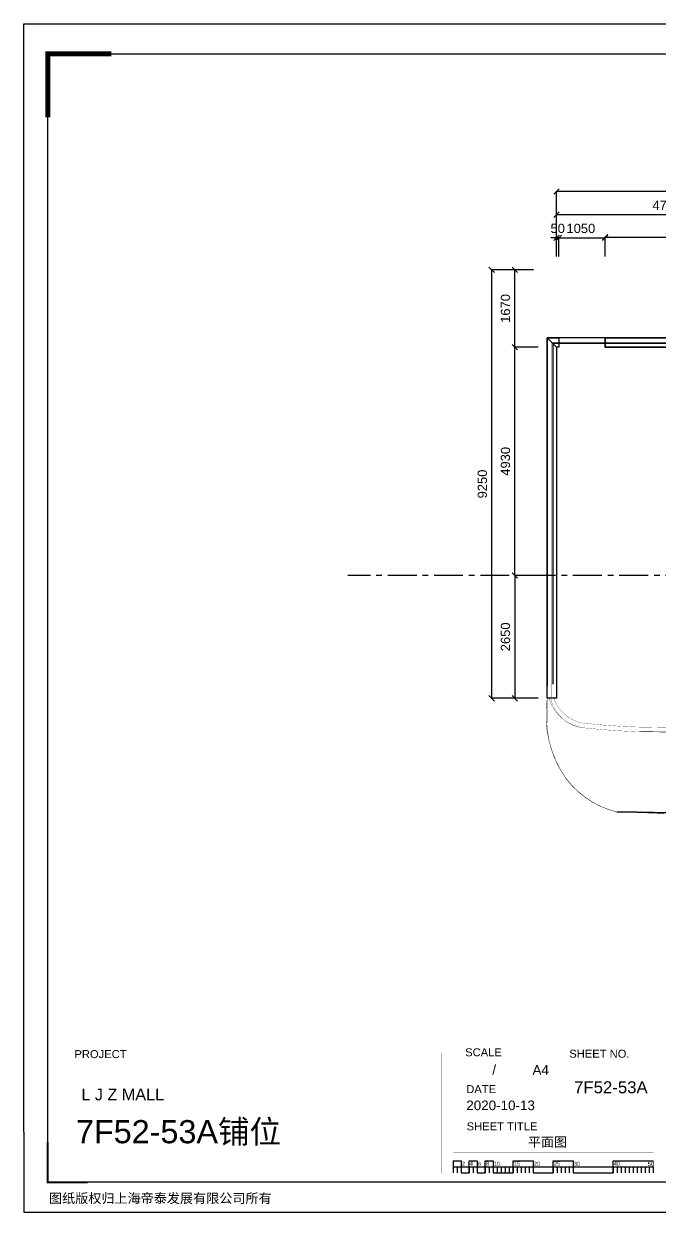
# Model space of a CAD drawing. Header units: inches. Extents: x -17552 to 18736, y -11730 to 13931.
# Drawn here: x -17552 to -3808, y -11730 to 13931 of the extents above; entities that cross this region are included whole.
import ezdxf
from ezdxf.enums import TextEntityAlignment as Align

# ---------------------------------------------------------------- set-up
doc = ezdxf.new("R2010")
doc.units = ezdxf.units.IN
doc.header["$MEASUREMENT"] = 0
for name, pattern in [('2016.12.15__七层平面布置图$0$CENTER', [50.8, 31.75, -6.35, 6.35, -6.35]), ('CENTER', [2, 1.25, -0.25, 0.25, -0.25]), ('DASH', [0.35, 0.25, -0.1]), ('DASHED2', [0.375, 0.25, -0.125])]:
    doc.linetypes.add(name, pattern=pattern)
for name, color, linetype in [('2016.12.15__七层平面布置图$0$I-地坪-示意线', 23, 'Continuous'), ('DIM', 3, 'Continuous'), ('I-Part-Glas-FhNw', 5, 'Continuous'), ('I-地坪-示意线', 1, 'Continuous'), ('L01', 2, 'Continuous'), ('L07-WAL', 2, 'Continuous'), ('L07-WALL', 2, 'Continuous'), ('墙体', 7, 'Continuous'), ('轴线', 10, 'CENTER')]:
    doc.layers.add(name, color=color, linetype=linetype)
doc.layers.add('I-Area-Rent', color=7, linetype='Continuous', true_color=0xff1414)
doc.styles.get("Standard").update_dxf_attribs({"font": 'arial.ttf'})
doc.dimstyles.new('DIM-200MM', dxfattribs={"dimtxt": 200, "dimasz": 120, "dimexe": 10, "dimexo": 100, "dimgap": 100, "dimtad": 1, "dimdec": 0, "dimrnd": 5, "dimzin": 1, "dimdsep": 46, "dimtxsty": 'Standard', "dimblk": 'OBLIQUE', "dimcen": 0.5, "dimdle": 1, "dimclrd": 256, "dimclre": 256, "dimclrt": 7, "dimaunit": 1, "dimadec": 0, "dimazin": 0, "dimtfac": 1, "dimtdec": 0, "dimtix": 1, "dimtmove": 2, "dimatfit": 3, "dimfxl": 500, "dimfxlon": 1, "dimtolj": 1, "dimtzin": 1, "dimarcsym": 0})

# ---------------------------------------------------------------- blocks, each defined once
blk = doc.blocks.new('_Oblique')
at = {"color": 0, "linetype": 'ByBlock', "lineweight": -2}
blk.add_line((-0.5, -0.5), (0.5, 0.5), dxfattribs=at)
blk = doc.blocks.new('*D8')
at = {"layer": 'DEFPOINTS', "color": 0, "transparency": 16777216}
for p in [(-6047, 9309), (-6047, 8809), (-5997, 8809)]:
    blk.add_point(p, dxfattribs=at)
at = {"layer": 'DIM', "lineweight": -2, "transparency": 16777216}
for p, q in [((-6047, 9309), (-6167, 9309)), ((-6047, 8909), (-6047, 9319)), ((-5997, 9309), (-6047, 9309)), ((-5997, 8909), (-5997, 9319)), ((-5997, 9309), (-5877, 9309))]:
    blk.add_line(p, q, dxfattribs=at)
at = {"layer": 'DIM', "lineweight": -2, "transparency": 16777216, "xscale": 120, "yscale": 120, "zscale": 120}
blk.add_blockref('_Oblique', (-6047, 9309), dxfattribs=at)
at = {"layer": 'DIM', "lineweight": -2, "transparency": 16777216, "xscale": 120, "yscale": 120, "zscale": 120, "rotation": 180}
blk.add_blockref('_Oblique', (-5997, 9309), dxfattribs=at)
at = {"layer": 'DIM', "color": 7, "transparency": 16777216, "insert": (-6022, 9511), "char_height": 200, "attachment_point": 5}
blk.add_mtext('\\A1;50', dxfattribs=at)
blk = doc.blocks.new('*D9')
at = {"layer": 'DEFPOINTS', "color": 0, "transparency": 16777216}
for p in [(-4997, 9309), (-6047, 8809), (-4997, 8809)]:
    blk.add_point(p, dxfattribs=at)
at = {"layer": 'DIM', "lineweight": -2, "transparency": 16777216}
for p, q in [((-6048, 9309), (-4996, 9309)), ((-6047, 8909), (-6047, 9319)), ((-4997, 8909), (-4997, 9319))]:
    blk.add_line(p, q, dxfattribs=at)
at = {"layer": 'DIM', "lineweight": -2, "transparency": 16777216, "xscale": 120, "yscale": 120, "zscale": 120, "rotation": 180}
blk.add_blockref('_Oblique', (-6047, 9309), dxfattribs=at)
at = {"layer": 'DIM', "lineweight": -2, "transparency": 16777216, "xscale": 120, "yscale": 120, "zscale": 120}
blk.add_blockref('_Oblique', (-4997, 9309), dxfattribs=at)
at = {"layer": 'DIM', "color": 7, "transparency": 16777216, "insert": (-5522, 9511), "char_height": 200, "attachment_point": 5}
blk.add_mtext('\\A1;1050', dxfattribs=at)
blk = doc.blocks.new('*D10')
at = {"layer": 'DEFPOINTS', "color": 0, "transparency": 16777216}
for p in [(-4997, 9319), (-4997, 8809), (3523, 8809)]:
    blk.add_point(p, dxfattribs=at)
at = {"layer": 'DIM', "lineweight": -2, "transparency": 16777216}
for p, q in [((3524, 9319), (-4998, 9319)), ((-4997, 8909), (-4997, 9329)), ((3523, 8909), (3523, 9329))]:
    blk.add_line(p, q, dxfattribs=at)
at = {"layer": 'DIM', "lineweight": -2, "transparency": 16777216, "xscale": 120, "yscale": 120, "zscale": 120, "rotation": 180}
blk.add_blockref('_Oblique', (-4997, 9319), dxfattribs=at)
at = {"layer": 'DIM', "lineweight": -2, "transparency": 16777216, "xscale": 120, "yscale": 120, "zscale": 120}
blk.add_blockref('_Oblique', (3523, 9319), dxfattribs=at)
at = {"layer": 'DIM', "color": 7, "transparency": 16777216, "insert": (-737, 9521), "char_height": 200, "attachment_point": 5}
blk.add_mtext('\\A1;8520', dxfattribs=at)
blk = doc.blocks.new('*D11')
at = {"layer": 'DEFPOINTS', "color": 0, "transparency": 16777216}
for p in [(-6047, 9809), (-6047, 8909), (-1287, 8909)]:
    blk.add_point(p, dxfattribs=at)
at = {"layer": 'DIM', "lineweight": -2, "transparency": 16777216}
for p, q in [((-1286, 9809), (-6048, 9809)), ((-6047, 9309), (-6047, 9819)), ((-1287, 9309), (-1287, 9819))]:
    blk.add_line(p, q, dxfattribs=at)
at = {"layer": 'DIM', "lineweight": -2, "transparency": 16777216, "xscale": 120, "yscale": 120, "zscale": 120, "rotation": 180}
blk.add_blockref('_Oblique', (-6047, 9809), dxfattribs=at)
at = {"layer": 'DIM', "lineweight": -2, "transparency": 16777216, "xscale": 120, "yscale": 120, "zscale": 120}
blk.add_blockref('_Oblique', (-1287, 9809), dxfattribs=at)
at = {"layer": 'DIM', "color": 7, "transparency": 16777216, "insert": (-3667, 10011), "char_height": 200, "attachment_point": 5}
blk.add_mtext('\\A1;4760', dxfattribs=at)
blk = doc.blocks.new('*D13')
at = {"layer": 'DEFPOINTS', "color": 0, "transparency": 16777216}
for p in [(-6047, 10309), (-6047, 9009), (7713, 9052)]:
    blk.add_point(p, dxfattribs=at)
at = {"layer": 'DIM', "lineweight": -2, "transparency": 16777216}
for p, q in [((7714, 10309), (-6048, 10309)), ((-6047, 9809), (-6047, 10319)), ((7713, 9809), (7713, 10319))]:
    blk.add_line(p, q, dxfattribs=at)
at = {"layer": 'DIM', "lineweight": -2, "transparency": 16777216, "xscale": 120, "yscale": 120, "zscale": 120, "rotation": 180}
blk.add_blockref('_Oblique', (-6047, 10309), dxfattribs=at)
at = {"layer": 'DIM', "lineweight": -2, "transparency": 16777216, "xscale": 120, "yscale": 120, "zscale": 120}
blk.add_blockref('_Oblique', (7713, 10309), dxfattribs=at)
at = {"layer": 'DIM', "color": 7, "transparency": 16777216, "insert": (833, 10511), "char_height": 200, "attachment_point": 5}
blk.add_mtext('\\A1;13760', dxfattribs=at)
blk = doc.blocks.new('*D14')
at = {"layer": 'DEFPOINTS', "color": 0, "transparency": 16777216}
for p in [(-6947, 8619), (-6447, 8619), (-6447, 6949)]:
    blk.add_point(p, dxfattribs=at)
at = {"layer": 'DIM', "lineweight": -2, "transparency": 16777216}
for p, q in [((-6547, 8619), (-6957, 8619)), ((-6947, 6948), (-6947, 8620)), ((-6547, 6949), (-6957, 6949))]:
    blk.add_line(p, q, dxfattribs=at)
at = {"layer": 'DIM', "lineweight": -2, "transparency": 16777216, "xscale": 120, "yscale": 120, "zscale": 120}
for p, rotation in [((-6947, 8619), 90), ((-6947, 6949), 270)]:
    blk.add_blockref('_Oblique', p, dxfattribs=dict(at, rotation=rotation))
at = {"layer": 'DIM', "color": 7, "transparency": 16777216, "insert": (-7149, 7784), "char_height": 200, "attachment_point": 5, "rotation": 90}
blk.add_mtext('\\A1;1670', dxfattribs=at)
blk = doc.blocks.new('*D22')
at = {"layer": 'DEFPOINTS', "color": 0, "transparency": 16777216}
for p in [(-6947, 6949), (-6047, 6949), (-6047, 2019)]:
    blk.add_point(p, dxfattribs=at)
at = {"layer": 'DIM', "lineweight": -2, "transparency": 16777216}
for p, q in [((-6447, 6949), (-6957, 6949)), ((-6947, 2018), (-6947, 6950)), ((-6447, 2019), (-6957, 2019))]:
    blk.add_line(p, q, dxfattribs=at)
at = {"layer": 'DIM', "lineweight": -2, "transparency": 16777216, "xscale": 120, "yscale": 120, "zscale": 120}
for p, rotation in [((-6947, 6949), 90), ((-6947, 2019), 270)]:
    blk.add_blockref('_Oblique', p, dxfattribs=dict(at, rotation=rotation))
at = {"layer": 'DIM', "color": 7, "transparency": 16777216, "insert": (-7150, 4484), "char_height": 200, "attachment_point": 5, "rotation": 90}
blk.add_mtext('\\A1;4930', dxfattribs=at)
blk = doc.blocks.new('*D23')
at = {"layer": 'DEFPOINTS', "color": 0, "transparency": 16777216}
for p in [(-6047, 2019), (-6947, -632), (-6047, -632)]:
    blk.add_point(p, dxfattribs=at)
at = {"layer": 'DIM', "lineweight": -2, "transparency": 16777216}
for p, q in [((-6447, 2019), (-6957, 2019)), ((-6947, 2020), (-6947, -633)), ((-6447, -632), (-6957, -632))]:
    blk.add_line(p, q, dxfattribs=at)
at = {"layer": 'DIM', "lineweight": -2, "transparency": 16777216, "xscale": 120, "yscale": 120, "zscale": 120}
for p, rotation in [((-6947, 2019), 90), ((-6947, -632), 270)]:
    blk.add_blockref('_Oblique', p, dxfattribs=dict(at, rotation=rotation))
at = {"layer": 'DIM', "color": 7, "transparency": 16777216, "insert": (-7149, 694), "char_height": 200, "attachment_point": 5, "rotation": 90}
blk.add_mtext('\\A1;2650', dxfattribs=at)
blk = doc.blocks.new('*D24')
at = {"layer": 'DEFPOINTS', "color": 0, "transparency": 16777216}
for p in [(-7447, 8619), (-6447, 8619), (-6147, -632)]:
    blk.add_point(p, dxfattribs=at)
at = {"layer": 'DIM', "lineweight": -2, "transparency": 16777216}
for p, q in [((-6947, 8619), (-7457, 8619)), ((-7447, -633), (-7447, 8620)), ((-6947, -632), (-7457, -632))]:
    blk.add_line(p, q, dxfattribs=at)
at = {"layer": 'DIM', "lineweight": -2, "transparency": 16777216, "xscale": 120, "yscale": 120, "zscale": 120}
for p, rotation in [((-7447, 8619), 90), ((-7447, -632), 270)]:
    blk.add_blockref('_Oblique', p, dxfattribs=dict(at, rotation=rotation))
at = {"layer": 'DIM', "color": 7, "transparency": 16777216, "insert": (-7649, 3994), "char_height": 200, "attachment_point": 5, "rotation": 90}
blk.add_mtext('\\A1;9250', dxfattribs=at)

msp = doc.modelspace()

# ---------------------------------------------------------------- linework, layer by layer
at = {"color": 8}
msp.add_line((-8277.2, -10748.5), (-3957.2, -10748.5), dxfattribs=at)
for points in [[(-17552.2, -10001.8), (-17552.2, 13931), (17007.8, 13931)], [(-17552.2, -10001.8), (-17552.2, -11729.8), (17007.8, -11729.8)], [(-8277.2, -10618.9), (-8277.2, -10878.1)], [(-8104.4, -10748.5), (-8104.4, -10878.1)], [(-6549.2, -10748.5), (-6549.2, -10878.1)], [(-6117.2, -10748.5), (-6117.2, -10878.1)], [(-3957.2, -10748.5), (-3957.2, -10878.1)]]:
    msp.add_lwpolyline(points)
for points, const_width in [([(-17033.8, 11910.8), (-17033.8, 13283), (-15661.5, 13283)], 103.7), ([(-15315, -8290.3), (-8523.6, -8290.3), (-8523.6, -10881.8), (-16833.8, -10881.8), (-16833.8, -8290.3), (-16544.1, -8290.3)], 4.32), ([(-7150.6, -8290.3), (-6160.4, -8290.3), (-6160.4, -8895.1), (-8277.2, -8895.1), (-8277.2, -8290.3), (-8061.2, -8290.3)], 4.32), ([(-6604.8, -8463.6), (-6604.8, -8848.8)], 4.32), ([(-4463.2, -8290.3), (-3957.2, -8290.3), (-3957.2, -9672.7), (-6030.8, -9672.7), (-6030.8, -8290.3), (-5858, -8290.3)], 4.32), ([(-7285.4, -9067.9), (-6160.4, -9067.9), (-6160.4, -9672.7), (-8277.2, -9672.7), (-8277.2, -9067.9), (-8061.2, -9067.9)], 4.32), ([(-6596.3, -9845.5), (-3957.2, -9845.5), (-3957.2, -10441.5), (-8277.2, -10441.5), (-8277.2, -9845.5), (-8061.2, -9845.5)], 4.32), ([(-17033.8, -10217.8), (-17033.8, -11081.8), (-16169.8, -11081.8)], 43.2), ([(-8104.4, -10618.9), (-8104.4, -10748.5)], 8.64), ([(-7931.6, -10618.9), (-7931.6, -10748.5)], 8.64), ([(-7758.8, -10618.9), (-7758.8, -10748.5)], 8.64), ([(-7586, -10618.9), (-7586, -10748.5)], 8.64), ([(-7413.2, -10618.9), (-7413.2, -10748.5)], 8.64), ([(-6981.2, -10618.9), (-6981.2, -10748.5)], 8.64), ([(-6549.2, -10618.9), (-6549.2, -10748.5)], 8.64), ([(-6117.2, -10618.9), (-6117.2, -10748.5)], 8.64), ([(-5685.2, -10618.9), (-5685.2, -10748.5)], 8.64), ([(-4821.2, -10618.9), (-4821.2, -10748.5)], 8.64), ([(-3957.2, -10618.9), (-3957.2, -10748.5)], 8.64)]:
    msp.add_lwpolyline(points, dxfattribs=dict(const_width=const_width))
msp.add_lwpolyline([(-17033.8, 13283), (18217.4, 13283), (18217.4, -11081.8), (-17033.8, -11081.8)], close=True)
for points in [[(-8277.2, -10618.9), (-8104.4, -10618.9), (-8104.4, -10878.1), (-7931.6, -10878.1), (-7931.6, -10618.9), (-7758.8, -10618.9), (-7758.8, -10878.1), (-7586, -10878.1), (-7586, -10618.9), (-7413.2, -10618.9), (-7413.2, -10878.1), (-6981.2, -10878.1), (-6981.2, -10618.9), (-6549.2, -10618.9), (-6549.2, -10878.1), (-6117.2, -10878.1), (-6117.2, -10618.9), (-5685.2, -10618.9), (-5685.2, -10878.1), (-4821.2, -10878.1), (-4821.2, -10618.9), (-3957.2, -10618.9)], [(-8190.8, -10748.5), (-8190.8, -10878.1)], [(-7931.6, -10748.5), (-7931.6, -10878.1)], [(-7845.2, -10748.5), (-7845.2, -10878.1)], [(-7758.8, -10748.5), (-7758.8, -10878.1)], [(-7586, -10748.5), (-7586, -10878.1)], [(-7499.6, -10748.5), (-7499.6, -10878.1)], [(-7413.2, -10748.5), (-7413.2, -10878.1)], [(-7326.8, -10748.5), (-7326.8, -10878.1)], [(-7240.4, -10748.5), (-7240.4, -10878.1)], [(-7154, -10748.5), (-7154, -10878.1)], [(-7067.6, -10748.5), (-7067.6, -10878.1)], [(-6981.2, -10748.5), (-6981.2, -10878.1)], [(-6894.8, -10748.5), (-6894.8, -10878.1)], [(-6808.4, -10748.5), (-6808.4, -10878.1)], [(-6722, -10748.5), (-6722, -10878.1)], [(-6635.6, -10748.5), (-6635.6, -10878.1)], [(-6030.8, -10748.5), (-6030.8, -10878.1)], [(-5944.4, -10748.5), (-5944.4, -10878.1)], [(-5858, -10748.5), (-5858, -10878.1)], [(-5771.6, -10748.5), (-5771.6, -10878.1)], [(-5685.2, -10748.5), (-5685.2, -10878.1)], [(-4821.2, -10748.5), (-4821.2, -10878.1)], [(-4734.8, -10748.5), (-4734.8, -10878.1)], [(-4648.4, -10748.5), (-4648.4, -10878.1)], [(-4562, -10748.5), (-4562, -10878.1)], [(-4475.6, -10748.5), (-4475.6, -10878.1)], [(-4389.2, -10748.5), (-4389.2, -10878.1)], [(-4302.8, -10748.5), (-4302.8, -10878.1)], [(-4216.4, -10748.5), (-4216.4, -10878.1)], [(-4130, -10748.5), (-4130, -10878.1)], [(-4043.6, -10748.5), (-4043.6, -10878.1)]]:
    msp.add_lwpolyline(points, dxfattribs=at)
at = {"layer": '2016.12.15__七层平面布置图$0$I-地坪-示意线', "linetype": '2016.12.15__七层平面布置图$0$CENTER'}
msp.add_lwpolyline([(-4745.2, -3088.5, -0.0072466), (-1578.2, -3178.3, 0.0485959), (9276.8, -2413.3, 0.0485959)], format="xyb", dxfattribs=at)
at = {"layer": 'DEFPOINTS'}
msp.add_lwpolyline([(-6047.4, 6949.3), (-6247.4, 7149.3)], dxfattribs=at)
at = {"layer": 'I-Area-Rent', "color": 7, "linetype": 'DASH', "ltscale": 150, "const_width": 5}
msp.add_lwpolyline([(7805.5, -538.7), (7501.1, -618.1, -0.0075484), (5537.3, -953.5), (3778.9, -1240.2, -0.0158119), (1918.4, -1369.2), (1918.4, -1369.1, -0.0107593), (-781, -1416.2, 0.0146282), (-4343.7, -1352.6, -0.0176595), (-5418, -1275.1, -0.3394044), (-6174.6, -631.7), (-6247.4, -631.7), (-6247.4, -1151.9, 0.3423729), (-4745.2, -3088.5, 0.0170779), (1922.6, -3162.8, 0.0263302), (7805.5, -2642)], format="xyb", close=True, dxfattribs=at)
at = {"layer": 'I-Part-Glas-FhNw', "color": 7, "linetype": 'DASHED2', "ltscale": 75, "const_width": 5}
for points in [[(7292.8, -687, -0.0268673), (5086.1, -1071.6, -0.0142665), (2901.2, -1302.7, 0.001867), (1918.4, -1369.3, 0.0019474), (-528.8, -1416.7, -0.0009837), (-4343.7, -1352.6, -0.0175681), (-5418, -1275.1, -0.3082915), (-6211.3, -631.7, -31.9284403)], [(7270.3, -589.5, -0.0268763), (5073.5, -972.4, -0.0142672), (2894.2, -1203, 0.0018605), (1914, -1269.3, 0.0019437), (-529.2, -1316.7, -0.0009829), (-4341, -1252.6, -0.0175733), (-5408.5, -1175.5, -0.3086841), (-6115.5, -603, -0.3086841)]]:
    msp.add_lwpolyline(points, format="xyb", dxfattribs=at)
at = {"layer": 'I-地坪-示意线', "color": 8, "linetype": 'CENTER'}
msp.add_lwpolyline([(-4745.2, -3088.5, -0.0072466), (-1578.2, -3178.3, 0.0485959), (9276.8, -2413.3, 0.0485959)], format="xyb", dxfattribs=at)
at = {"layer": 'L01', "color": 7}
for p, q in [((3412.6, 7149.3), (-6247.4, 7149.3)), ((3532.6, 7029.3), (-6127.4, 7029.3))]:
    msp.add_line(p, q, dxfattribs=at)
at = {"layer": 'L07-WAL', "color": 7}
for points in [[(-5997.4, 7149.3), (-5997.4, 6949.3), (-6047.4, 6949.3), (-6047.4, -631.7), (-6247.4, -631.7), (-6247.4, 7149.3)], [(-4997.4, 7149.3), (3322.7, 7149.3), (3322.7, 6949.3), (-4997.4, 6949.3)]]:
    msp.add_lwpolyline(points, close=True, dxfattribs=at)
at = {"layer": 'L07-WALL', "color": 3, "const_width": 10}
msp.add_lwpolyline([(7805.7, 8719.3), (3422.6, 8719.3), (3422.6, 7049.3), (-6147.4, 7049.3), (-6147.4, -631.7), (-6247.4, -631.7, 0.1945176), (-5832.7, -2381.1, 0.168769), (-4745.2, -3088.5, -0.0072466), (-1578.2, -3178.3, 0.0156011), (1922.7, -3162.8), (1922.7, -3162.8, 0.0088594), (3908.2, -3056.7, -0.0034117), (4694.8, -3000.6), (6252.9, -2845.8, 0.0034877), (7805.5, -2642)], format="xyb", close=True, dxfattribs=at)
at = {"layer": 'L07-WALL', "color": 7, "lineweight": -3}
msp.add_lwpolyline([(-6247.4, 7149.3), (-5997.4, 7149.3), (-5997.4, 6949.3), (-6047.4, 6949.3), (-6047.4, -631.7), (-6247.4, -631.7)], close=True, dxfattribs=at)
at = {"layer": 'L07-WALL', "color": 7}
msp.add_lwpolyline([(1822.6, 6949.3), (1822.6, 7149.3), (-4997.4, 7149.3), (-4997.4, 6949.3)], close=True, dxfattribs=at)
at = {"layer": '墙体'}
for p, q in [((-6247.4, 7149.3), (-6247.4, -374.6)), ((-6127.4, 7029.3), (-6127.4, -330.1))]:
    msp.add_line(p, q, dxfattribs=at)
at = {"layer": '轴线', "ltscale": 500}
msp.add_line((10932.6, 2019.3), (-10554.9, 2019.3), dxfattribs=at)

# ---------------------------------------------------------------- texts
for s, height, p in [('SCALE', 172.8, (-8020.2, -8362.7)), ('PROJECT', 172.8, (-16458.3, -8402.1)), ('SHEET NO.', 172.8, (-5772.5, -8393.5)), ('A4', 207.36, (-6566.1, -8760.9)), ('DATE', 172.8, (-7996.5, -9158.1)), ('SHEET TITLE', 172.8, (-7988.8, -9961.8)), ('2', 86.4, (-8092.6, -10725.7)), ('4', 86.4, (-7919.8, -10725.7)), ('6', 86.4, (-7747, -10725.7)), ('8', 86.4, (-7574.2, -10725.7)), ('10', 86.4, (-7401.4, -10725.7)), ('15', 86.4, (-6969.4, -10725.7)), ('20', 86.4, (-6537.4, -10725.7)), ('25', 86.4, (-6105.4, -10725.7)), ('30', 86.4, (-5673.4, -10725.7)), ('40', 86.4, (-4809.4, -10725.7)), ('50', 86.4, (-4078.1, -10728.8)), ('图纸版权归上海帝泰发展有限公司所有', 207.36, (-17007.3, -11532))]:
    msp.add_text(s, height=height).set_placement(p)
at = {"insert": (-16308.1, -9062.6), "char_height": 250, "attachment_point": 1}
msp.add_mtext_dynamic_manual_height_columns('L J Z MALL', width=6808.082, gutter_width=1, heights=[0], dxfattribs=at)
for tag, text, p in [('/', 'AS NOTED', (-7353.6, -8757.7)), ('2020-10-13', '2020-7-22', (-6514.3, -9525.7))]:
    msp.add_attdef(tag, text=text, height=207.36).set_placement(p, align=Align.RIGHT)
for tag, p, s, height in [('7F52-53A', (-5668.9, -9161.2), 'SHEET NO.', 259.2), ('7F52-53A铺位', (-16425.2, -10240.6), '###############', 500), ('平面图', (-6667.1, -10316.4), 'SHEET-TITLE', 207.36)]:
    msp.add_attdef(tag, p, s, height=height)

# ---------------------------------------------------------------- dimensions: what is measured, and where the dimension line sits
at = {"layer": 'DIM'}
for base, p1, p2, picture, middle in [((-6047.4, 10309.3), (7712.6, 9052.3), (-6047.4, 9009.3), '*D13', (832.6, 10511.5)), ((-6047.4, 9809.3), (-1287.4, 8909.3), (-6047.4, 8909.3), '*D11', (-3667.4, 10011.4)), ((-6047.4, 9309.3), (-5997.4, 8809.3), (-6047.4, 8809.3), '*D8', (-6022.4, 9511.4)), ((-4997.4, 9309.3), (-6047.4, 8809.3), (-4997.4, 8809.3), '*D9', (-5522.4, 9511.4)), ((-4997.4, 9319.3), (3522.6, 8809.3), (-4997.4, 8809.3), '*D10', (-737.4, 9521.4))]:
    dim = msp.add_linear_dim(base=base, p1=p1, p2=p2, dimstyle='DIM-200MM', dxfattribs=at)
    dim.commit()
    dim.dimension.update_dxf_attribs({"geometry": picture, "text_midpoint": middle})
for base, p1, p2, picture, middle in [((-7447.4, 8619.3), (-6147.4, -631.7), (-6447.4, 8619.3), '*D24', (-7649.5, 3993.8)), ((-6947.4, 8619.3), (-6447.4, 6949.3), (-6447.4, 8619.3), '*D14', (-7149.5, 7784.3)), ((-6947.4, 6949.3), (-6047.4, 2019.3), (-6047.4, 6949.3), '*D22', (-7149.5, 4484.3)), ((-6947.4, -631.7), (-6047.4, 2019.3), (-6047.4, -631.7), '*D23', (-7149.5, 693.8))]:
    dim = msp.add_linear_dim(base=base, p1=p1, p2=p2, angle=90, dimstyle='DIM-200MM', dxfattribs=at)
    dim.commit()
    dim.dimension.update_dxf_attribs({"geometry": picture, "text_midpoint": middle})

doc.saveas('drawing.dxf')
